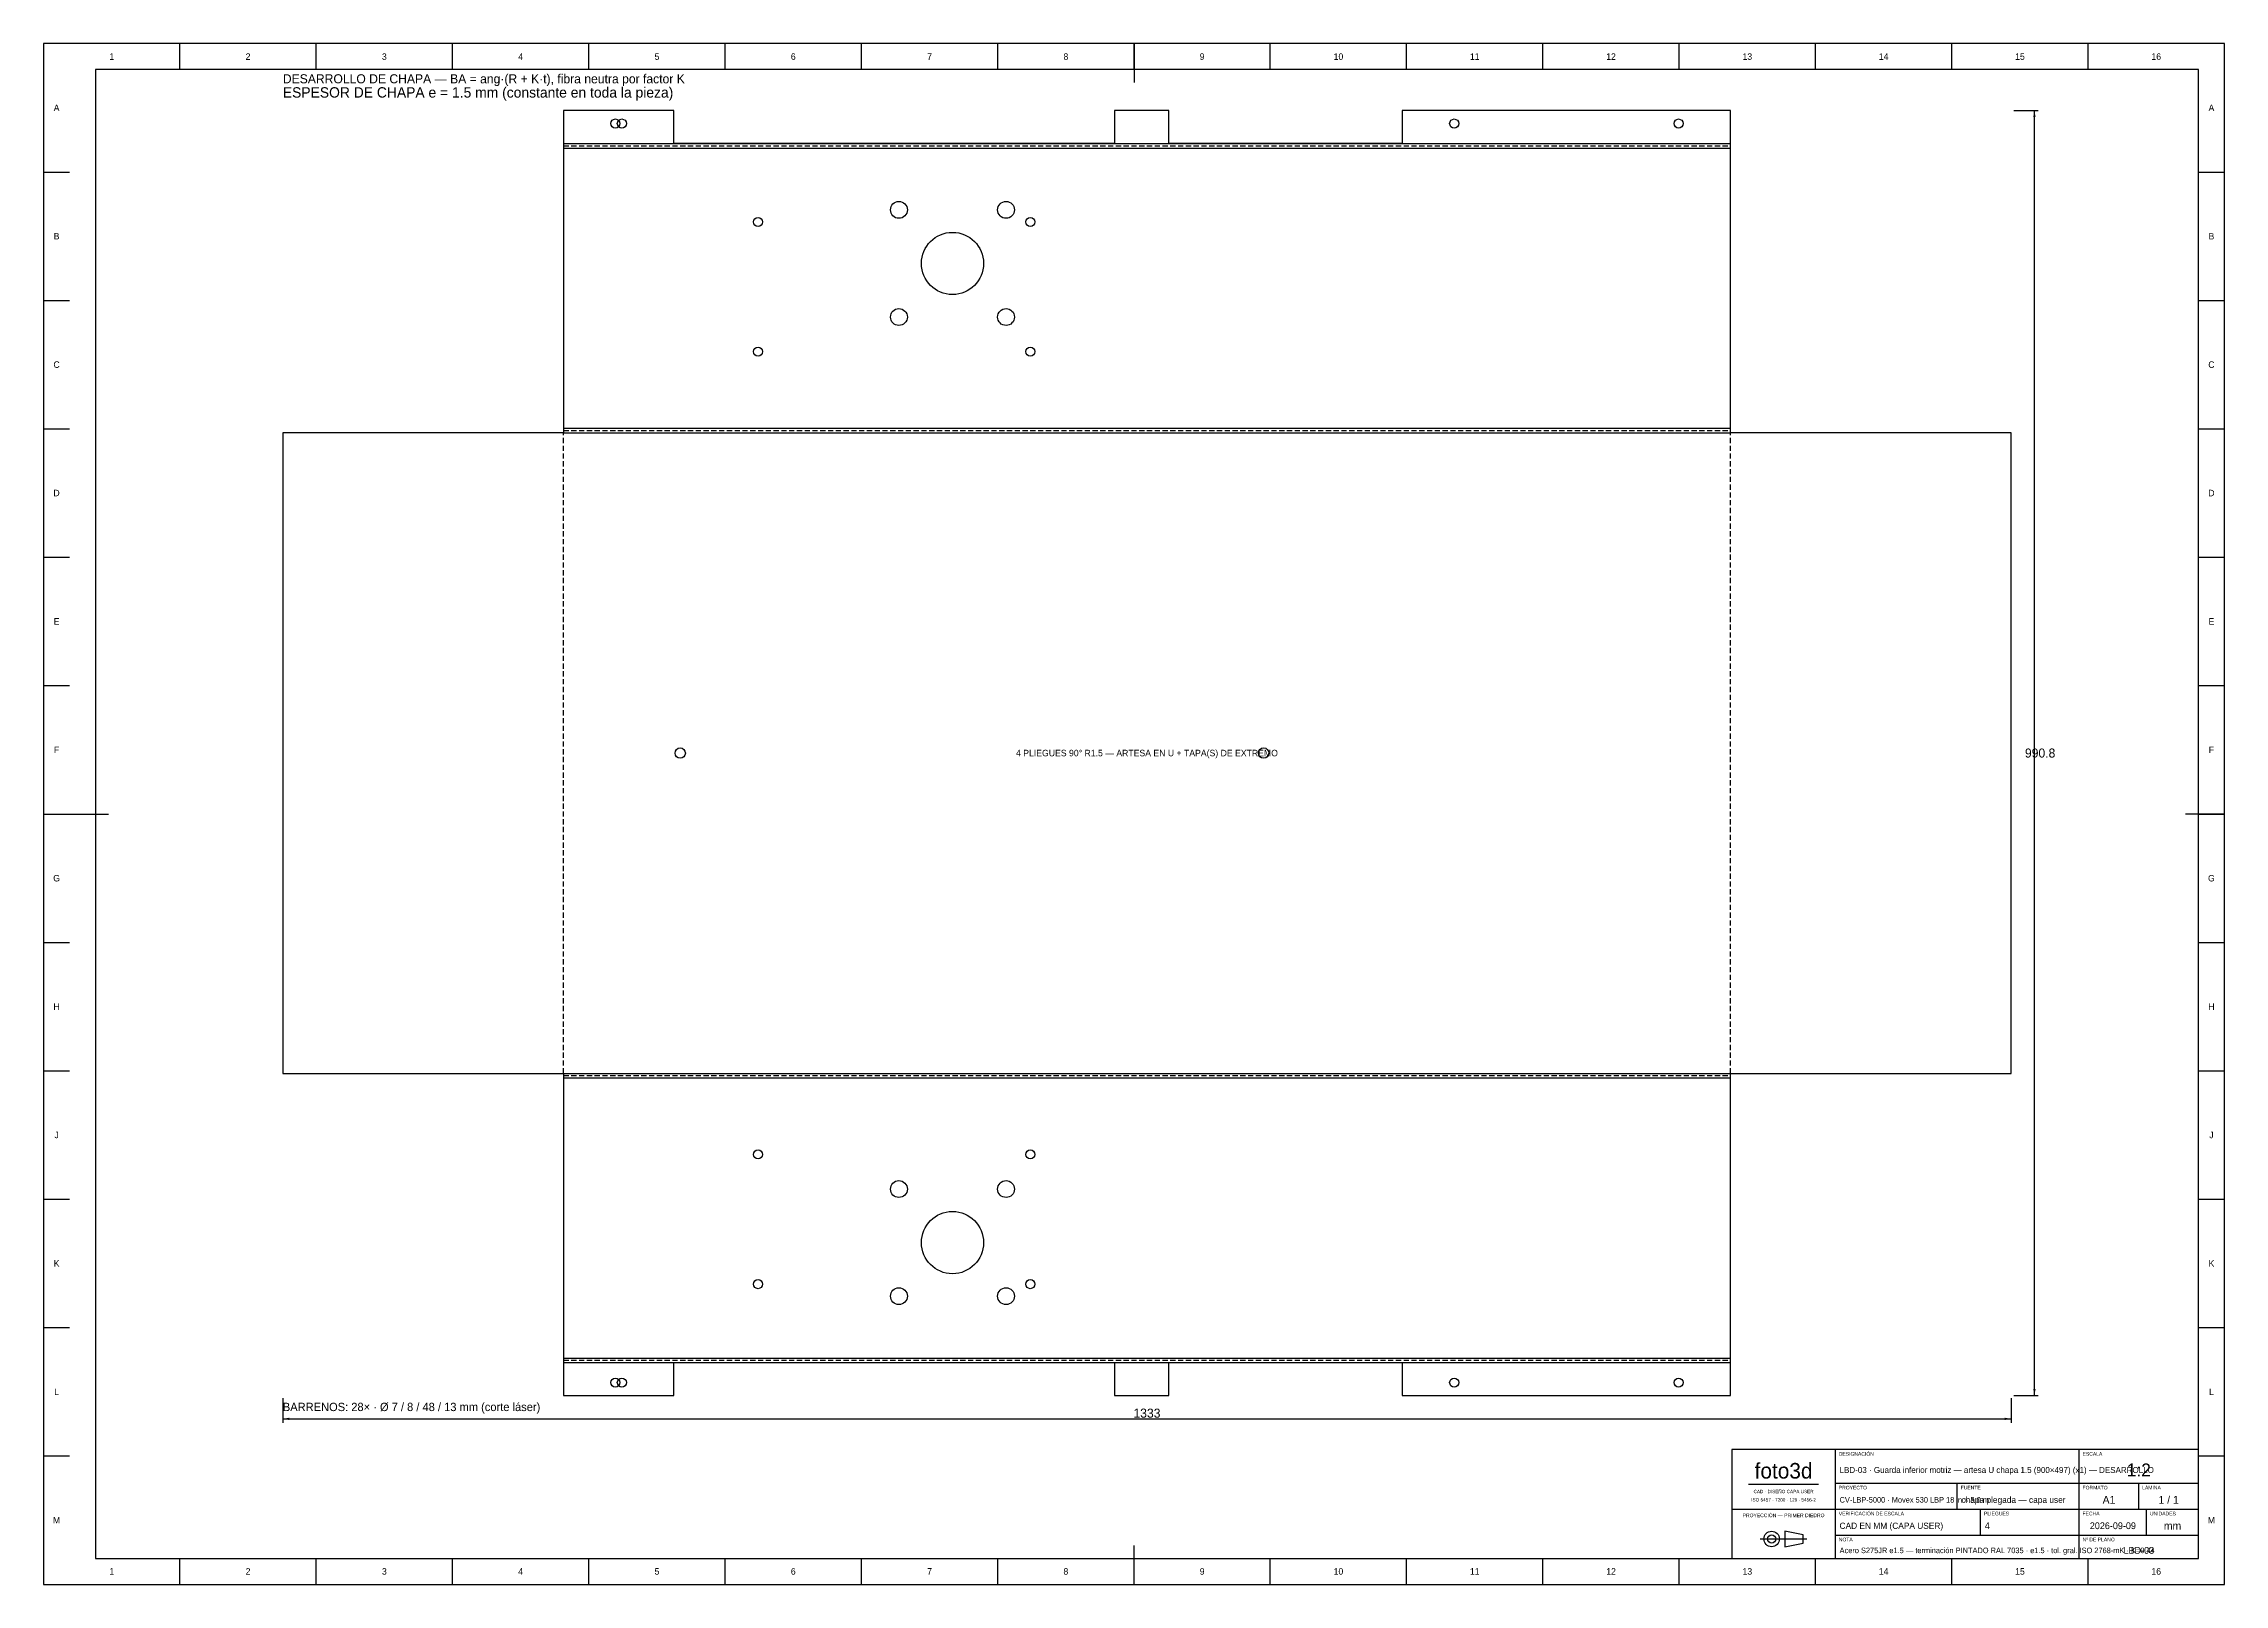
# Model space of a CAD drawing. Extents: x 0 to 1682, y 0 to 1188.
import ezdxf
from ezdxf.enums import TextEntityAlignment as Align

# ---------------------------------------------------------------- set-up
doc = ezdxf.new("R2010")
doc.units = 0
doc.linetypes.add('DASHED', pattern=[6, 4, -2])
for name, color, linetype in [('COTAS', 7, 'CONTINUOUS'), ('FINA', 7, 'CONTINUOUS'), ('NORMA', 7, 'CONTINUOUS'), ('PLIEGUE', 1, 'DASHED'), ('TEXTO', 7, 'CONTINUOUS'), ('VISIBLE', 7, 'CONTINUOUS')]:
    doc.layers.add(name, color=color, linetype=linetype)

msp = doc.modelspace()

# ---------------------------------------------------------------- linework, layer by layer
at = {"layer": 'COTAS'}
for p, q in [((1519.49, 1136.385), (1538.49, 1136.385)), ((1535.49, 145.615), (1535.49, 1136.385)), ((184.51, 143.615), (184.51, 124.615)), ((1517.49, 143.615), (1517.49, 124.615)), ((1519.49, 145.615), (1538.49, 145.615)), ((184.51, 127.615), (1517.49, 127.615))]:
    msp.add_line(p, q, dxfattribs=at)
for points in [[(1535.49, 1136.385), (1536.39, 1131.385), (1534.59, 1131.385)], [(1535.49, 145.615), (1536.39, 150.615), (1534.59, 150.615)], [(184.51, 127.615), (189.51, 128.515), (189.51, 126.715)], [(1517.49, 127.615), (1512.49, 128.515), (1512.49, 126.715)]]:
    msp.add_solid(points, dxfattribs=at)
at = {"layer": 'FINA'}
for p, q in [((1682, 1188), (0, 1188)), ((0, 1188), (0, 0)), ((105.125, 1168), (105.125, 1188)), ((210.25, 1168), (210.25, 1188)), ((315.375, 1168), (315.375, 1188)), ((420.5, 1168), (420.5, 1188)), ((525.625, 1168), (525.625, 1188)), ((630.75, 1168), (630.75, 1188)), ((735.875, 1168), (735.875, 1188)), ((841, 1168), (841, 1188)), ((946.125, 1168), (946.125, 1188)), ((1051.25, 1168), (1051.25, 1188)), ((1156.375, 1168), (1156.375, 1188)), ((1261.5, 1168), (1261.5, 1188)), ((1366.625, 1168), (1366.625, 1188)), ((1471.75, 1168), (1471.75, 1188)), ((1576.875, 1168), (1576.875, 1188)), ((1682, 0), (1682, 1188)), ((401, 1110.885), (1301, 1110.885)), ((401, 1107.495), (1301, 1107.495)), ((0, 1089), (20, 1089)), ((1662, 1089), (1682, 1089)), ((0, 990), (20, 990)), ((1662, 990), (1682, 990)), ((0, 891), (20, 891)), ((401, 891.395), (1301, 891.395)), ((401, 888.005), (1301, 888.005)), ((1662, 891), (1682, 891)), ((0, 792), (20, 792)), ((1662, 792), (1682, 792)), ((0, 693), (20, 693)), ((1662, 693), (1682, 693)), ((0, 594), (20, 594)), ((1662, 594), (1682, 594)), ((0, 495), (20, 495)), ((1662, 495), (1682, 495)), ((0, 396), (20, 396)), ((401, 394.005), (1301, 394.005)), ((401, 390.605), (1301, 390.605)), ((1662, 396), (1682, 396)), ((0, 297), (20, 297)), ((1662, 297), (1682, 297)), ((0, 198), (20, 198)), ((1662, 198), (1682, 198)), ((401, 174.505), (1301, 174.505)), ((401, 171.115), (1301, 171.115)), ((0, 99), (20, 99)), ((1662, 99), (1682, 99)), ((1315, 77.2), (1369, 77.2)), ((1382, 78), (1570, 78)), ((1476, 58), (1476, 78)), ((1570, 78), (1662, 78)), ((1616, 58), (1616, 78)), ((1302, 58), (1382, 58)), ((1382, 58), (1570, 58)), ((1494, 38), (1494, 58)), ((1570, 58), (1662, 58)), ((1622, 38), (1622, 58)), ((1324.06, 35), (1359.94, 35)), ((1382, 38), (1570, 38)), ((1570, 38), (1662, 38)), ((105.125, 0), (105.125, 20)), ((210.25, 0), (210.25, 20)), ((315.375, 0), (315.375, 20)), ((420.5, 0), (420.5, 20)), ((525.625, 0), (525.625, 20)), ((630.75, 0), (630.75, 20)), ((735.875, 0), (735.875, 20)), ((841, 0), (841, 20)), ((946.125, 0), (946.125, 20)), ((1051.25, 0), (1051.25, 20)), ((1156.375, 0), (1156.375, 20)), ((1261.5, 0), (1261.5, 20)), ((1366.625, 0), (1366.625, 20)), ((1471.75, 0), (1471.75, 20)), ((1576.875, 0), (1576.875, 20)), ((0, 0), (1682, 0))]:
    msp.add_line(p, q, dxfattribs=at)
at = {"layer": 'NORMA'}
for p, q in [((841, 1188), (841, 1158)), ((1662, 1168), (40, 1168)), ((40, 1168), (40, 20)), ((1662, 20), (1662, 1168)), ((0, 594), (50, 594)), ((1682, 594), (1652, 594)), ((1662, 104), (1302, 104)), ((1302, 104), (1302, 20)), ((1382, 20), (1382, 104)), ((1570, 20), (1570, 104)), ((1662, 20), (1662, 104)), ((40, 20), (1662, 20)), ((841, 0), (841, 30)), ((1302, 20), (1662, 20))]:
    msp.add_line(p, q, dxfattribs=at)
at = {"layer": 'PLIEGUE'}
for p, q in [((401, 1109.195), (1301, 1109.195)), ((401, 889.695), (1301, 889.695)), ((401, 394.005), (401, 888.005)), ((1301, 394.005), (1301, 888.005)), ((401, 392.305), (1301, 392.305)), ((401, 172.815), (1301, 172.815))]:
    msp.add_line(p, q, dxfattribs=at)
at = {"layer": 'TEXTO'}
for p, q in [((1357.18, 38.22), (1342.92, 40.98)), ((1342.92, 40.98), (1342.92, 29.02)), ((1357.18, 31.78), (1357.18, 38.22)), ((1342.92, 29.02), (1357.18, 31.78))]:
    msp.add_line(p, q, dxfattribs=at)
for radius in [5.98, 3.22]:
    msp.add_circle((1332.8, 35), radius, dxfattribs=at)
at = {"layer": 'VISIBLE'}
for p, q in [((486, 1136.385), (401, 1136.385)), ((401, 1136.385), (401, 888.005)), ((486, 1110.885), (486, 1136.385)), ((867.96, 1136.385), (826, 1136.385)), ((826, 1136.385), (826, 1110.885)), ((867.96, 1110.885), (867.96, 1136.385)), ((1301, 1136.385), (1047.96, 1136.385)), ((1047.96, 1136.385), (1047.96, 1110.885)), ((1301, 888.005), (1301, 1136.385)), ((826, 1110.885), (486, 1110.885)), ((1047.96, 1110.885), (867.96, 1110.885)), ((401, 888.005), (184.51, 888.005)), ((184.51, 888.005), (184.51, 394.005)), ((1517.49, 888.005), (1301, 888.005)), ((1517.49, 394.005), (1517.49, 888.005)), ((184.51, 394.005), (401, 394.005)), ((401, 394.005), (401, 145.615)), ((1301, 145.615), (1301, 394.005)), ((1301, 394.005), (1517.49, 394.005)), ((486, 145.615), (486, 171.115)), ((486, 171.115), (826, 171.115)), ((826, 171.115), (826, 145.615)), ((867.96, 145.615), (867.96, 171.115)), ((867.96, 171.115), (1047.96, 171.115)), ((1047.96, 171.115), (1047.96, 145.615)), ((401, 145.615), (486, 145.615)), ((826, 145.615), (867.96, 145.615)), ((1047.96, 145.615), (1301, 145.615))]:
    msp.add_line(p, q, dxfattribs=at)
for centre, radius in [((441, 1126.385), 3.5), ((446, 1126.385), 3.5), ((1087.96, 1126.385), 3.5), ((1261, 1126.385), 3.5), ((659.7, 1059.795), 6.5), ((742.3, 1059.795), 6.5), ((551, 1050.495), 3.5), ((761, 1050.495), 3.5), ((701, 1018.495), 24), ((659.7, 977.195), 6.5), ((742.3, 977.195), 6.5), ((551, 950.495), 3.5), ((761, 950.495), 3.5), ((491, 641.005), 4), ((941, 641.005), 4), ((551, 331.505), 3.5), ((761, 331.505), 3.5), ((659.7, 304.805), 6.5), ((742.3, 304.805), 6.5), ((701, 263.505), 24), ((551, 231.505), 3.5), ((659.7, 222.205), 6.5), ((742.3, 222.205), 6.5), ((761, 231.505), 3.5), ((441, 155.615), 3.5), ((446, 155.615), 3.5), ((1087.96, 155.615), 3.5), ((1261, 155.615), 3.5)]:
    msp.add_circle(centre, radius, dxfattribs=at)

# ---------------------------------------------------------------- texts
at = {"layer": 'COTAS'}
for s, p in [('990.8', (1539.89, 641)), ('1333', (851, 132.015))]:
    msp.add_text(s, height=7, dxfattribs=at).set_placement(p, align=Align.MIDDLE_CENTER)
at = {"layer": 'TEXTO'}
for s, height, p in [('1', 5, (52.5625, 1178)), ('2', 5, (157.6875, 1178)), ('3', 5, (262.8125, 1178)), ('4', 5, (367.9375, 1178)), ('5', 5, (473.0625, 1178)), ('6', 5, (578.1875, 1178)), ('7', 5, (683.3125, 1178)), ('8', 5, (788.4375, 1178)), ('9', 5, (893.5625, 1178)), ('10', 5, (998.6875, 1178)), ('11', 5, (1103.8125, 1178)), ('12', 5, (1208.9375, 1178)), ('13', 5, (1314.0625, 1178)), ('14', 5, (1419.1875, 1178)), ('15', 5, (1524.3125, 1178)), ('16', 5, (1629.4375, 1178)), ('A', 5, (10, 1138.5)), ('A', 5, (1672, 1138.5)), ('B', 5, (10, 1039.5)), ('B', 5, (1672, 1039.5)), ('C', 5, (10, 940.5)), ('C', 5, (1672, 940.5)), ('D', 5, (10, 841.5)), ('D', 5, (1672, 841.5)), ('E', 5, (10, 742.5)), ('E', 5, (1672, 742.5)), ('F', 5, (10, 643.5)), ('4 PLIEGUES 90° R1.5 — ARTESA EN U + TAPA(S) DE EXTREMO', 5, (851, 641.005)), ('F', 5, (1672, 643.5)), ('G', 5, (10, 544.5)), ('G', 5, (1672, 544.5)), ('H', 5, (10, 445.5)), ('H', 5, (1672, 445.5)), ('J', 5, (10, 346.5)), ('J', 5, (1672, 346.5)), ('K', 5, (10, 247.5)), ('K', 5, (1672, 247.5)), ('L', 5, (10, 148.5)), ('L', 5, (1672, 148.5)), ('foto3d', 12, (1342, 87.6)), ('1:2', 10, (1616, 88.2)), ('CAD · DISEÑO CAPA USER', 2.6, (1342, 71.6)), ('A1', 6, (1593, 65.2)), ('1 / 1', 6, (1639, 65.2)), ('M', 5, (10, 49.5)), ('PROYECCIÓN — PRIMER DIEDRO', 2.8, (1342, 53.2)), ('ISO 5457 · 7200 · 129 · 5456-2', 2.6, (1342, 65.2)), ('M', 5, (1672, 49.5)), ('2026-09-09', 5.2, (1596, 45.2)), ('mm', 6, (1642, 45.2)), ('LBD-03', 5.2, (1616, 26.2)), ('1', 5, (52.5625, 10)), ('2', 5, (157.6875, 10)), ('3', 5, (262.8125, 10)), ('4', 5, (367.9375, 10)), ('5', 5, (473.0625, 10)), ('6', 5, (578.1875, 10)), ('7', 5, (683.3125, 10)), ('8', 5, (788.4375, 10)), ('9', 5, (893.5625, 10)), ('10', 5, (998.6875, 10)), ('11', 5, (1103.8125, 10)), ('12', 5, (1208.9375, 10)), ('13', 5, (1314.0625, 10)), ('14', 5, (1419.1875, 10)), ('15', 5, (1524.3125, 10)), ('16', 5, (1629.4375, 10))]:
    msp.add_text(s, height=height, dxfattribs=at).set_placement(p, align=Align.MIDDLE_CENTER)
for s, height, p in [('DESARROLLO DE CHAPA — BA = ang·(R + K·t), fibra neutra por factor K', 7, (184.51, 1157.385)), ('ESPESOR DE CHAPA e = 1.5 mm (constante en toda la pieza)', 8, (184.51, 1146.385)), ('BARRENOS: 28× · Ø 7 / 8 / 48 / 13 mm (corte láser)', 6.4, (184.51, 133.615)), ('DESIGNACIÓN', 2.8, (1384.6, 99.2)), ('ESCALA', 2.8, (1572.6, 99.2)), ('PROYECTO', 2.8, (1384.6, 73.2)), ('FUENTE', 2.8, (1478.6, 73.2)), ('FORMATO', 2.8, (1572.6, 73.2)), ('LÁMINA', 2.8, (1618.6, 73.2)), ('VERIFICACIÓN DE ESCALA', 2.8, (1384.6, 53.2)), ('PLIEGUES', 2.8, (1496.6, 53.2)), ('FECHA', 2.8, (1572.6, 53.2)), ('UNIDADES', 2.8, (1624.6, 53.2)), ('NOTA', 2.8, (1384.6, 33.2)), ('Nº DE PLANO', 2.8, (1572.6, 33.2))]:
    msp.add_text(s, height=height, dxfattribs=at).set_placement(p)
for s, height, p in [('LBD-03 · Guarda inferior motriz — artesa U chapa 1.5 (900×497) (x1) — DESARROLLO', 4.6233, (1385.2, 88.2)), ('CV-LBP-5000 · Movex 530 LBP 18 in × 5.0 m', 4.2659, (1385.2, 65.2)), ('chapa plegada — capa user', 4.8, (1479.2, 65.2)), ('CAD EN MM (CAPA USER)', 4.8, (1385.2, 45.2)), ('4', 5.2, (1497.2, 45.2)), ('Acero S275JR e1.5 — terminación PINTADO RAL 7035 · e1.5 · tol. gral. ISO 2768-mK · K=0.44', 4.2714, (1385.2, 26.2))]:
    msp.add_text(s, height=height, dxfattribs=at).set_placement(p, align=Align.MIDDLE_LEFT)

doc.saveas('drawing.dxf')
